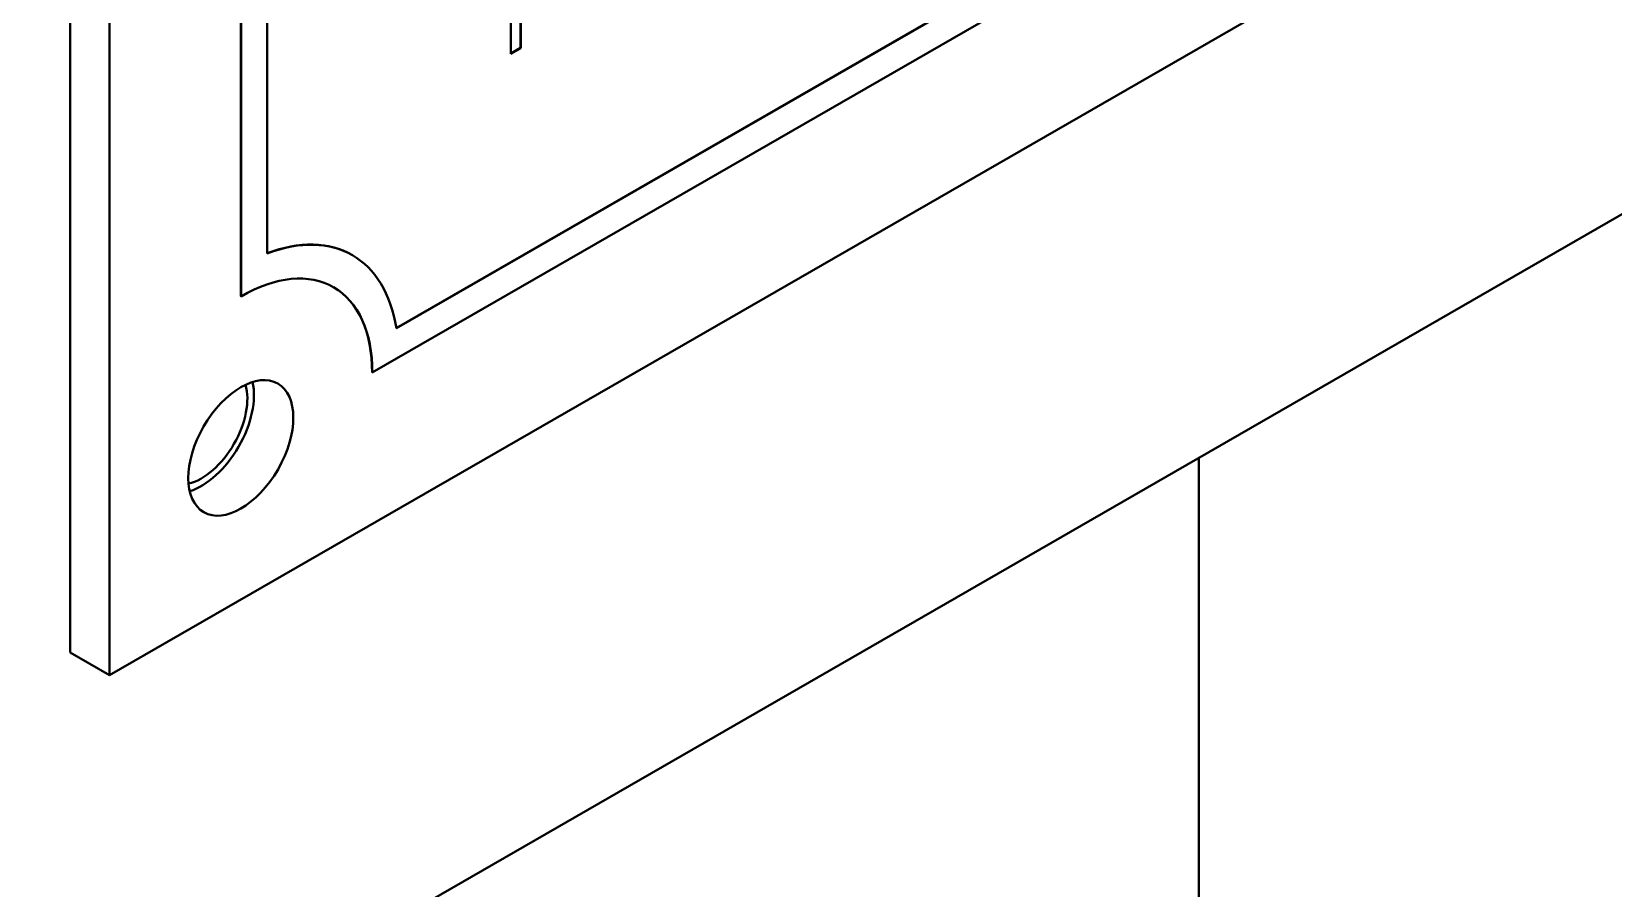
# Model space of a CAD drawing. Header units: millimetres. Extents: x 0 to 5945, y 0 to 4205.
# Drawn here: x 5568.71 to 5590.01, y 3263.36 to 3274.9 of the extents above; entities that cross this region are included whole.
import ezdxf

# ---------------------------------------------------------------- set-up
doc = ezdxf.new("R2010")
doc.units = ezdxf.units.MM
doc.header["$LTSCALE"] = 5
doc.layers.add('가시적인 것(ISO)', color=3, linetype='Continuous', lineweight=40)

msp = doc.modelspace()

# ---------------------------------------------------------------- linework, layer by layer
at = {"layer": '가시적인 것(ISO)'}
for p, q in [((5569.2254, 3266.5357), (5569.2254, 3315.5885)), ((5569.7557, 3266.2303), (5569.7557, 3315.2831)), ((5662.0332, 3313.8485), (5532.9862, 3239.5353)), ((5571.5235, 3271.336), (5571.5235, 3312.2133)), ((5571.527, 3312.2113), (5571.527, 3271.334)), ((5571.8806, 3271.912), (5571.8806, 3312.0404)), ((5573.6181, 3270.9071), (5622.4649, 3299.0361)), ((5622.4684, 3299.034), (5573.6187, 3270.9034)), ((5626.3243, 3298.8059), (5569.7557, 3266.2303)), ((5573.2948, 3270.3081), (5622.7923, 3298.8118)), ((5575.1613, 3274.6025), (5575.1613, 3275.8289)), ((5575.2919, 3275.282), (5575.2919, 3274.6818)), ((5575.2954, 3275.28), (5575.2954, 3274.6798)), ((5575.2919, 3274.6818), (5575.1613, 3274.6066)), ((5575.2954, 3274.6798), (5575.1613, 3274.6025)), ((5575.2919, 3274.6818), (5575.2954, 3274.6798)), ((5573.0206, 3271.8919), (5573.0241, 3271.8898)), ((5571.5235, 3271.336), (5571.527, 3271.334)), ((5573.2913, 3270.3101), (5573.2948, 3270.3081)), ((5584.4282, 3141.889), (5584.4282, 3269.1588)), ((5569.7557, 3266.2303), (5569.2254, 3266.5357))]:
    msp.add_line(p, q, dxfattribs=at)
for centre, major_axis, start_param, end_param in [((5571.527, 3269.2901), (1.4971, 2.5998), 5.6633015, 6.8992017), ((5571.5235, 3269.2921), (1.4971, 2.5998), 0, 0.6143258), ((5571.527, 3269.2901), (1.2476, 2.1665), 5.4958534, 7.0666498), ((5571.5235, 3269.2921), (1.2476, 2.1665), 5.4958534, 6.2817738), ((5570.9932, 3269.5975), (-0.4367, -0.7583), 0.4988431, 2.6427496), ((5570.9932, 3269.5975), (0.499, 0.8666), 3.6993769, 5.7254011)]:
    msp.add_ellipse(centre, major_axis=major_axis, ratio=0.5780931, start_param=start_param, end_param=end_param, dxfattribs=at)
msp.add_ellipse((5571.5235, 3269.2921), major_axis=(-0.499, -0.8666), ratio=0.5780931, dxfattribs=at)

doc.saveas('drawing.dxf')
